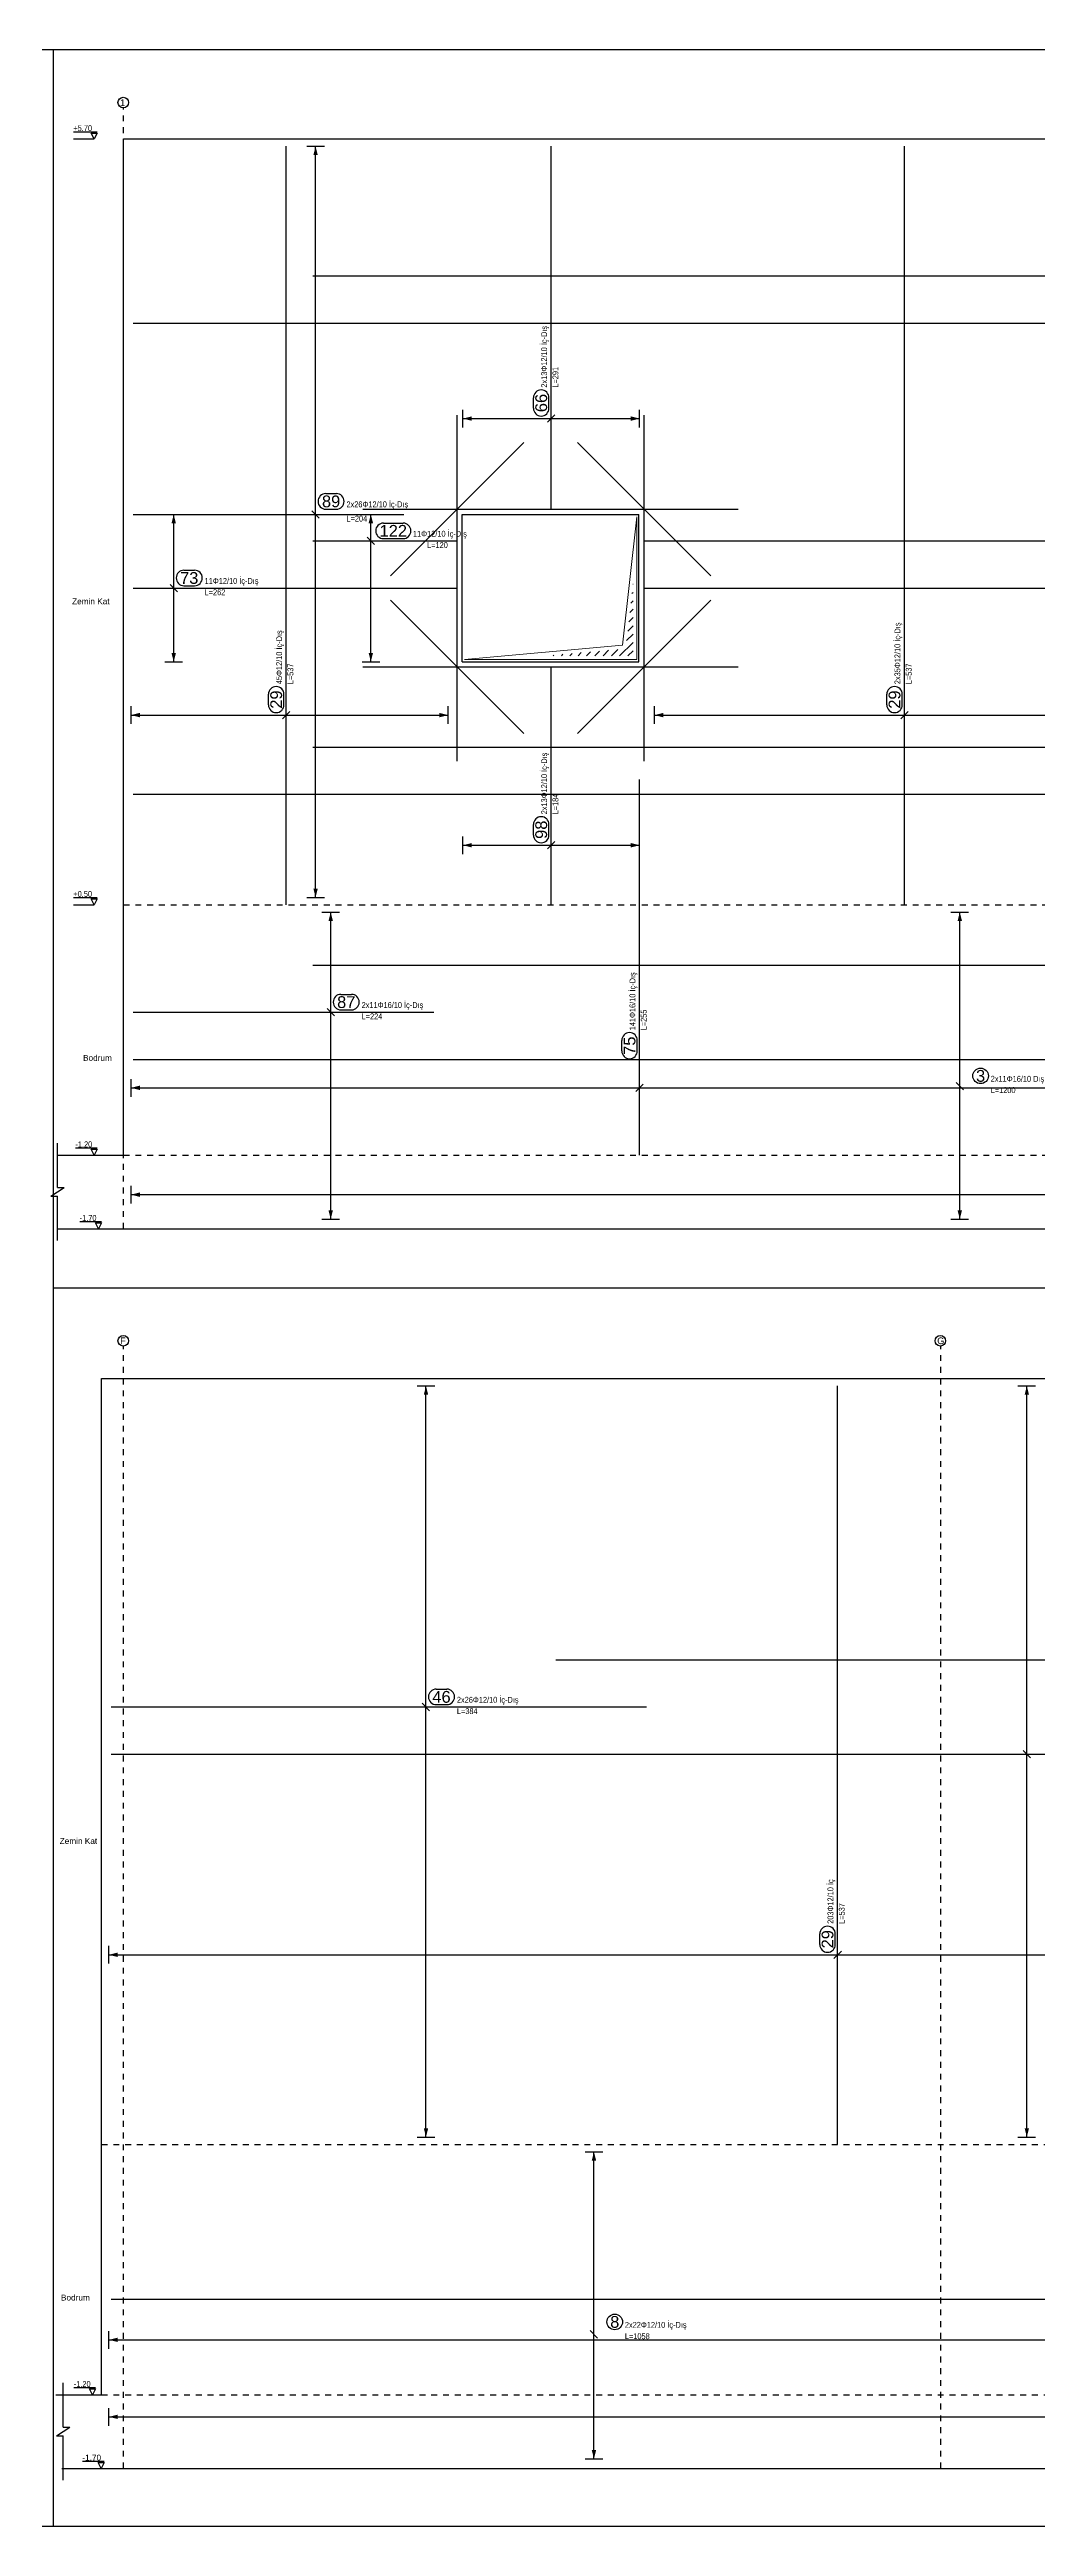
# Model space of a CAD drawing. Header units: metres. Extents: x 419734 to 420376, y 4564732 to 4565123.
# Drawn here: x 420026.49 to 420043.27, y 4564863.89 to 4564905.94 of the extents above; entities that cross this region are included whole.
import ezdxf

# ---------------------------------------------------------------- set-up
doc = ezdxf.new("R2010")
doc.units = ezdxf.units.M
doc.linetypes.add('NASCOSTA', pattern=[0.375, 0.25, -0.125])
doc.linetypes.add('TRATTO-PUNTO', pattern=[1, 0.5, -0.25, 0, -0.25])
for name, color, linetype in [('Standart', 7, 'Continuous'), ('SW_ASSI', 7, 'TRATTO-PUNTO'), ('SW_DIM', 33, 'Continuous'), ('SW_SEZIONI-ARMATURA', 3, 'Continuous'), ('SW_SEZIONI_CARPENTERIA', 4, 'Continuous'), ('SW_TRATT', 7, 'NASCOSTA'), ('SW_TXT_TESTI', 1, 'Continuous')]:
    doc.layers.add(name, color=color, linetype=linetype)
doc.styles.add('arial_1_18', font='arial.ttf', dxfattribs={"height": 0.2})
doc.styles.add('SWS', font='ARIALN.TTF')

msp = doc.modelspace()

# ---------------------------------------------------------------- hatches: boundary and pattern name
at = {"layer": 'SW_DIM', "linetype": 'Continuous', "lineweight": 5}
for points in [[(420031.04366, 4564904.1463), (420030.96866, 4564904.1463), (420031.00616, 4564904.2963)], [(420033.65958, 4564899.63692), (420033.50958, 4564899.67442), (420033.65958, 4564899.71192)], [(420036.50958, 4564899.67442), (420036.35958, 4564899.63692), (420036.35958, 4564899.71192)], [(420028.63484, 4564897.8963), (420028.55984, 4564897.8963), (420028.59734, 4564898.0463)], [(420031.98236, 4564897.8963), (420031.90736, 4564897.8963), (420031.94486, 4564898.0463)], [(420028.59734, 4564895.5463), (420028.55984, 4564895.6963), (420028.63484, 4564895.6963)], [(420031.94486, 4564895.5463), (420031.90736, 4564895.6963), (420031.98236, 4564895.6963)], [(420028.02208, 4564894.60255), (420027.87208, 4564894.64005), (420028.02208, 4564894.67755)], [(420033.25958, 4564894.64005), (420033.10958, 4564894.60255), (420033.10958, 4564894.67755)], [(420036.90958, 4564894.60255), (420036.75958, 4564894.64005), (420036.90958, 4564894.67755)], [(420033.65958, 4564892.39317), (420033.50958, 4564892.43067), (420033.65958, 4564892.46817)], [(420036.50958, 4564892.43067), (420036.35958, 4564892.39317), (420036.35958, 4564892.46817)], [(420031.00616, 4564891.5463), (420030.96866, 4564891.6963), (420031.04366, 4564891.6963)], [(420031.30085, 4564891.1463), (420031.22585, 4564891.1463), (420031.26335, 4564891.2963)], [(420041.98383, 4564891.1463), (420041.90883, 4564891.1463), (420041.94633, 4564891.2963)], [(420028.02208, 4564888.27519), (420027.87208, 4564888.31269), (420028.02208, 4564888.35019)], [(420028.02208, 4564886.46268), (420027.87208, 4564886.50018), (420028.02208, 4564886.53768)], [(420031.26335, 4564886.0838), (420031.22585, 4564886.2338), (420031.30085, 4564886.2338)], [(420041.94633, 4564886.0838), (420041.90883, 4564886.2338), (420041.98383, 4564886.2338)], [(420032.91865, 4564883.1026), (420032.84365, 4564883.1026), (420032.88115, 4564883.2526)], [(420043.12208, 4564883.1026), (420043.04708, 4564883.1026), (420043.08458, 4564883.2526)], [(420027.64708, 4564873.55885), (420027.49708, 4564873.59635), (420027.64708, 4564873.63385)], [(420032.88115, 4564870.5026), (420032.84365, 4564870.6526), (420032.91865, 4564870.6526)], [(420043.08458, 4564870.5026), (420043.04708, 4564870.6526), (420043.12208, 4564870.6526)], [(420035.77155, 4564870.1026), (420035.69655, 4564870.1026), (420035.73405, 4564870.2526)], [(420027.64708, 4564865.7151), (420027.49708, 4564865.7526), (420027.64708, 4564865.7901)], [(420035.73405, 4564865.0401), (420035.69655, 4564865.1901), (420035.77155, 4564865.1901)]]:
    msp.add_hatch(color=256, dxfattribs=at).paths.add_polyline_path(points)
at = {"layer": 'SW_DIM', "linetype": 'Continuous', "lineweight": -3}
msp.add_hatch(color=256, dxfattribs=at).paths.add_polyline_path([(420027.64708, 4564867.02222), (420027.49708, 4564867.05972), (420027.64708, 4564867.09722)])

# ---------------------------------------------------------------- linework, layer by layer
for centre in [(420027.74109, 4564905.03859), (420027.74109, 4564884.01952), (420041.61609, 4564884.01952)]:
    msp.add_circle(centre, 0.09)
at = {"layer": 'Standart', "color": 2}
msp.add_line((419946.10266, 4564905.93855), (420327.35266, 4564905.93855), dxfattribs=at)
for points in [[(420376.27637, 4564863.89188), (419946.10266, 4564863.89188), (419946.10266, 4564905.93855)], [(420026.55266, 4564905.93855), (420026.55266, 4564863.89188)], [(420107.00266, 4564884.91521), (420026.55266, 4564884.91521)]]:
    msp.add_lwpolyline(points, dxfattribs=at)
at = {"layer": 'Standart', "color": 2, "linetype": 'Continuous', "lineweight": 5}
for points in [[(420034.94708, 4564899.61192), (420035.07208, 4564899.73692)], [(420031.06866, 4564897.9838), (420030.94366, 4564898.1088)], [(420036.21708, 4564895.8263), (420036.45958, 4564898.0088)], [(420036.45958, 4564895.5838), (420036.45958, 4564898.0088)], [(420032.00736, 4564897.5338), (420031.88236, 4564897.6588)], [(420028.65984, 4564896.7338), (420028.53484, 4564896.8588)], [(420036.39494, 4564896.86125), (420036.39708, 4564896.86337)], [(420036.34192, 4564896.3838), (420036.39708, 4564896.43897)], [(420036.35958, 4564896.54295), (420036.39708, 4564896.58044)], [(420036.37728, 4564896.7021), (420036.39708, 4564896.7219)], [(420036.30656, 4564896.0655), (420036.39708, 4564896.15604)], [(420036.32422, 4564896.22465), (420036.39708, 4564896.2975)], [(420033.53458, 4564895.5838), (420036.21708, 4564895.8263)], [(420035.03855, 4564895.6463), (420035.0503, 4564895.65807)], [(420035.18, 4564895.6463), (420035.20583, 4564895.67213)], [(420035.32149, 4564895.6463), (420035.36135, 4564895.68619)], [(420035.46294, 4564895.6463), (420035.51688, 4564895.70025)], [(420035.60442, 4564895.6463), (420035.6724, 4564895.71431)], [(420035.74587, 4564895.6463), (420035.82793, 4564895.72837)], [(420035.88736, 4564895.6463), (420035.98345, 4564895.74243)], [(420036.02881, 4564895.6463), (420036.13898, 4564895.75649)], [(420036.17026, 4564895.6463), (420036.39708, 4564895.87311)], [(420036.28886, 4564895.90635), (420036.39708, 4564896.01457)], [(420036.31174, 4564895.6463), (420036.39708, 4564895.73164)], [(420033.53458, 4564895.5838), (420036.45958, 4564895.5838)], [(420030.44708, 4564894.57755), (420030.57208, 4564894.70255)], [(420040.94708, 4564894.57755), (420041.07208, 4564894.70255)], [(420034.94708, 4564892.36817), (420035.07208, 4564892.49317)], [(420031.32585, 4564889.5338), (420031.20085, 4564889.6588)], [(420036.44708, 4564888.25019), (420036.57208, 4564888.37519)], [(420041.88383, 4564888.40645), (420042.00883, 4564888.28145)], [(420032.94365, 4564877.7401), (420032.81865, 4564877.8651)], [(420043.14708, 4564876.9401), (420043.02208, 4564877.0651)], [(420039.80958, 4564873.53385), (420039.93458, 4564873.65885)], [(420035.79655, 4564867.09097), (420035.67155, 4564867.21597)]]:
    msp.add_lwpolyline(points, dxfattribs=at)
at = {"layer": 'SW_ASSI', "ltscale": 0.2}
for points in [[(420027.74708, 4564885.9213), (420027.74708, 4564904.94879)], [(420027.74708, 4564864.8776), (420027.74708, 4564883.92972)], [(420041.62208, 4564864.8776), (420041.62208, 4564883.92972)]]:
    msp.add_lwpolyline(points, dxfattribs=at)
at = {"layer": 'SW_DIM', "linetype": 'Continuous', "lineweight": -3}
for points in [[(420027.29708, 4564904.53797), (420026.89357, 4564904.53797)], [(420027.24708, 4564904.4213), (420027.19708, 4564904.5213)], [(420027.19708, 4564904.5213), (420027.29708, 4564904.5213)], [(420027.29708, 4564904.5213), (420027.24708, 4564904.4213)], [(420026.89357, 4564904.4213), (420027.24708, 4564904.4213)], [(420030.85616, 4564904.2963), (420031.15616, 4564904.2963)], [(420031.00616, 4564891.5463), (420031.00616, 4564904.2963)], [(420033.50958, 4564899.52442), (420033.50958, 4564899.82442)], [(420036.50958, 4564899.52442), (420036.50958, 4564899.82442)], [(420033.50958, 4564899.67442), (420036.50958, 4564899.67442)], [(420028.44734, 4564898.0463), (420028.74734, 4564898.0463)], [(420028.59734, 4564895.5463), (420028.59734, 4564898.0463)], [(420031.79486, 4564898.0463), (420032.09486, 4564898.0463)], [(420031.94486, 4564895.5463), (420031.94486, 4564898.0463)], [(420028.44734, 4564895.5463), (420028.74734, 4564895.5463)], [(420031.79486, 4564895.5463), (420032.09486, 4564895.5463)], [(420027.87208, 4564894.49005), (420027.87208, 4564894.79005)], [(420033.25958, 4564894.49005), (420033.25958, 4564894.79005)], [(420036.75958, 4564894.49005), (420036.75958, 4564894.79005)], [(420027.87208, 4564894.64005), (420033.25958, 4564894.64005)], [(420036.75958, 4564894.64005), (420045.25958, 4564894.64005)], [(420033.50958, 4564892.28067), (420033.50958, 4564892.58067)], [(420033.50958, 4564892.43067), (420036.50958, 4564892.43067)], [(420036.50958, 4564892.28067), (420036.50958, 4564892.58067)], [(420027.29708, 4564891.53797), (420026.89357, 4564891.53797)], [(420026.89357, 4564891.4213), (420027.24708, 4564891.4213)], [(420027.24708, 4564891.4213), (420027.19708, 4564891.5213)], [(420027.19708, 4564891.5213), (420027.29708, 4564891.5213)], [(420027.29708, 4564891.5213), (420027.24708, 4564891.4213)], [(420030.85616, 4564891.5463), (420031.15616, 4564891.5463)], [(420031.11335, 4564891.2963), (420031.41335, 4564891.2963)], [(420031.26335, 4564886.0838), (420031.26335, 4564891.2963)], [(420041.79633, 4564891.2963), (420042.09633, 4564891.2963)], [(420041.94633, 4564886.0838), (420041.94633, 4564891.2963)], [(420027.87208, 4564888.16269), (420027.87208, 4564888.46269)], [(420027.87208, 4564888.31269), (420045.25958, 4564888.31269)], [(420026.62208, 4564886.6213), (420026.62208, 4564887.3713)], [(420027.29708, 4564887.28797), (420026.92867, 4564887.28797)], [(420027.24708, 4564887.1713), (420027.19708, 4564887.2713)], [(420027.19708, 4564887.2713), (420027.29708, 4564887.2713)], [(420027.29708, 4564887.2713), (420027.24708, 4564887.1713)], [(420026.92867, 4564887.1713), (420027.24708, 4564887.1713)], [(420026.50958, 4564886.4713), (420026.73458, 4564886.6213)], [(420026.50958, 4564886.4713), (420026.62208, 4564886.4713)], [(420026.62208, 4564886.6213), (420026.73458, 4564886.6213)], [(420026.62208, 4564885.7213), (420026.62208, 4564886.4713)], [(420027.87208, 4564886.35018), (420027.87208, 4564886.65018)], [(420027.87208, 4564886.50018), (420060.49708, 4564886.50018)], [(420027.36896, 4564886.03797), (420027.00055, 4564886.03797)], [(420027.31896, 4564885.9213), (420027.26896, 4564886.0213)], [(420027.26896, 4564886.0213), (420027.36896, 4564886.0213)], [(420027.36896, 4564886.0213), (420027.31896, 4564885.9213)], [(420031.11335, 4564886.0838), (420031.41335, 4564886.0838)], [(420041.79633, 4564886.0838), (420042.09633, 4564886.0838)], [(420027.00055, 4564885.9213), (420027.31896, 4564885.9213)], [(420032.73115, 4564883.2526), (420033.03115, 4564883.2526)], [(420032.88115, 4564870.5026), (420032.88115, 4564883.2526)], [(420042.93458, 4564883.2526), (420043.23458, 4564883.2526)], [(420043.08458, 4564870.5026), (420043.08458, 4564883.2526)], [(420027.49708, 4564873.44635), (420027.49708, 4564873.74635)], [(420027.49708, 4564873.59635), (420052.49708, 4564873.59635)], [(420032.73115, 4564870.5026), (420033.03115, 4564870.5026)], [(420042.93458, 4564870.5026), (420043.23458, 4564870.5026)], [(420035.58405, 4564870.2526), (420035.88405, 4564870.2526)], [(420035.73405, 4564865.0401), (420035.73405, 4564870.2526)], [(420027.49708, 4564866.90972), (420027.49708, 4564867.20972)], [(420027.49708, 4564867.05972), (420064.62208, 4564867.05972)], [(420026.72145, 4564865.5776), (420026.72145, 4564866.3276)], [(420027.26952, 4564866.24427), (420026.90111, 4564866.24427)], [(420027.21952, 4564866.1276), (420027.16952, 4564866.2276)], [(420027.16952, 4564866.2276), (420027.26952, 4564866.2276)], [(420027.26952, 4564866.2276), (420027.21952, 4564866.1276)], [(420026.59598, 4564866.1276), (420026.87207, 4564866.1276)], [(420027.49708, 4564865.6026), (420027.49708, 4564865.9026)], [(420027.49708, 4564865.7526), (420064.62208, 4564865.7526)], [(420026.60895, 4564865.4276), (420026.83395, 4564865.5776)], [(420026.60895, 4564865.4276), (420026.72145, 4564865.4276)], [(420026.72145, 4564865.5776), (420026.83395, 4564865.5776)], [(420026.72145, 4564864.6776), (420026.72145, 4564865.4276)], [(420027.41438, 4564864.99427), (420027.04597, 4564864.99427)], [(420027.36438, 4564864.8776), (420027.31438, 4564864.9776)], [(420027.31438, 4564864.9776), (420027.41438, 4564864.9776)], [(420027.41438, 4564864.9776), (420027.36438, 4564864.8776)], [(420035.58405, 4564865.0401), (420035.88405, 4564865.0401)], [(420026.69853, 4564864.8776), (420027.01694, 4564864.8776)]]:
    msp.add_lwpolyline(points, dxfattribs=at)
at = {"layer": 'SW_SEZIONI-ARMATURA'}
for points in [[(420030.50958, 4564891.4213), (420030.50958, 4564904.2963)], [(420035.00958, 4564898.1338), (420035.00958, 4564904.2963)], [(420041.00958, 4564891.4213), (420041.00958, 4564904.2963)], [(420030.95958, 4564902.0963), (420060.45958, 4564902.0963)], [(420027.90958, 4564901.2963), (420057.40958, 4564901.2963)], [(420034.70558, 4564899.84877), (420034.70558, 4564900.02753)], [(420034.96958, 4564899.84877), (420034.96958, 4564900.02753)], [(420033.40958, 4564893.8588), (420033.40958, 4564899.7338)], [(420036.58458, 4564893.8588), (420036.58458, 4564899.7338)], [(420032.27821, 4564897.00243), (420034.54095, 4564899.26517)], [(420037.71595, 4564897.00243), (420035.45321, 4564899.26517)], [(420031.1805, 4564898.40029), (420031.35926, 4564898.40029)], [(420031.1805, 4564898.13629), (420031.35926, 4564898.13629)], [(420031.80958, 4564898.1338), (420038.18458, 4564898.1338)], [(420027.90958, 4564898.0463), (420032.50273, 4564898.0463)], [(420032.15927, 4564897.9003), (420032.49341, 4564897.9003)], [(420030.95958, 4564897.5963), (420033.40958, 4564897.5963)], [(420032.15927, 4564897.6363), (420032.49341, 4564897.6363)], [(420036.58458, 4564897.5963), (420051.78458, 4564897.5963)], [(420028.77168, 4564897.1003), (420028.95045, 4564897.1003)], [(420027.90958, 4564896.7963), (420033.40958, 4564896.7963)], [(420028.77168, 4564896.8363), (420028.95045, 4564896.8363)], [(420032.27821, 4564896.59017), (420034.54095, 4564894.32743)], [(420035.45321, 4564894.32743), (420037.71595, 4564896.59017)], [(420036.58458, 4564896.7963), (420051.78458, 4564896.7963)], [(420031.80958, 4564895.4588), (420038.18458, 4564895.4588)], [(420035.00958, 4564891.4213), (420035.00958, 4564895.4588)], [(420030.20558, 4564894.81439), (420030.20558, 4564894.99316)], [(420030.46958, 4564894.81439), (420030.46958, 4564894.99316)], [(420040.70558, 4564894.81439), (420040.70558, 4564894.99316)], [(420040.96958, 4564894.81439), (420040.96958, 4564894.99316)], [(420030.95958, 4564894.0963), (420060.45958, 4564894.0963)], [(420036.50958, 4564887.1713), (420036.50958, 4564893.5463)], [(420027.90958, 4564893.2963), (420057.40958, 4564893.2963)], [(420034.70558, 4564892.60502), (420034.70558, 4564892.78378)], [(420034.96958, 4564892.60502), (420034.96958, 4564892.78378)], [(420030.95958, 4564890.3963), (420060.45958, 4564890.3963)], [(420031.43769, 4564889.9003), (420031.61645, 4564889.9003)], [(420027.90958, 4564889.5963), (420033.01711, 4564889.5963)], [(420031.43769, 4564889.6363), (420031.61645, 4564889.6363)], [(420036.20558, 4564888.93939), (420036.20558, 4564889.11816)], [(420036.46958, 4564888.93939), (420036.46958, 4564889.11816)], [(420027.90958, 4564888.7963), (420057.40958, 4564888.7963)], [(420039.87208, 4564870.3776), (420039.87208, 4564883.2526)], [(420035.08458, 4564878.6026), (420064.58459, 4564878.6026)], [(420033.0555, 4564878.1066), (420033.23426, 4564878.1066)], [(420027.53458, 4564877.8026), (420036.62773, 4564877.8026)], [(420033.0555, 4564877.8426), (420033.23426, 4564877.8426)], [(420027.53458, 4564877.0026), (420057.03458, 4564877.0026)], [(420039.56808, 4564873.77069), (420039.56808, 4564873.94946)], [(420039.83208, 4564873.77069), (420039.83208, 4564873.94946)], [(420027.53458, 4564867.7526), (420053.48116, 4564867.7526)]]:
    msp.add_lwpolyline(points, dxfattribs=at)
for centre in [(420042.29933, 4564888.51595), (420036.08705, 4564867.3641)]:
    msp.add_circle(centre, 0.132, dxfattribs=at)
for centre, start, end in [((420034.83758, 4564900.02753), 0, 180), ((420034.83758, 4564899.84877), 180, 0), ((420031.1805, 4564898.26829), 90, 270), ((420031.35926, 4564898.26829), 270, 90), ((420032.15927, 4564897.7683), 90, 270), ((420032.49341, 4564897.7683), 270, 90), ((420028.77168, 4564896.9683), 90, 270), ((420028.95045, 4564896.9683), 270, 90), ((420030.33758, 4564894.99316), 0, 180), ((420030.33758, 4564894.81439), 180, 0), ((420040.83758, 4564894.99316), 0, 180), ((420040.83758, 4564894.81439), 180, 0), ((420034.83758, 4564892.78378), 0, 180), ((420034.83758, 4564892.60502), 180, 0), ((420031.43769, 4564889.7683), 90, 270), ((420031.61645, 4564889.7683), 270, 90), ((420036.33758, 4564889.11816), 0, 180), ((420036.33758, 4564888.93939), 180, 0), ((420033.0555, 4564877.9746), 90, 270), ((420033.23426, 4564877.9746), 270, 90), ((420039.70008, 4564873.94946), 0, 180), ((420039.70008, 4564873.77069), 180, 0)]:
    msp.add_arc(centre, 0.132, start, end, dxfattribs=at)
at = {"layer": 'SW_SEZIONI_CARPENTERIA'}
for points in [[(420027.74708, 4564887.1713), (420027.74708, 4564904.4213)], [(420027.74708, 4564904.4213), (420060.62209, 4564904.4213)], [(420033.49708, 4564895.5463), (420033.49708, 4564898.0463)], [(420033.49708, 4564898.0463), (420036.49708, 4564898.0463)], [(420036.49708, 4564895.5463), (420036.49708, 4564898.0463)], [(420033.49708, 4564895.5463), (420036.49708, 4564895.5463)], [(420026.62207, 4564887.1713), (420027.74708, 4564887.1713)], [(420026.62207, 4564885.9213), (420062.37209, 4564885.9213)], [(420027.37207, 4564866.1276), (420027.37207, 4564883.3776)], [(420027.37207, 4564883.3776), (420052.62209, 4564883.3776)], [(420026.72145, 4564866.1276), (420027.37207, 4564866.1276)], [(420026.72145, 4564864.8776), (420065.99352, 4564864.8776)]]:
    msp.add_lwpolyline(points, dxfattribs=at)
at = {"layer": 'SW_TRATT', "ltscale": 0.2}
for points in [[(420027.74708, 4564891.4213), (420060.62209, 4564891.4213)], [(420027.74708, 4564887.1713), (420060.62209, 4564887.1713)], [(420027.37207, 4564870.3776), (420052.62209, 4564870.3776)], [(420027.37207, 4564866.1276), (420064.74709, 4564866.1276)]]:
    msp.add_lwpolyline(points, dxfattribs=at)

# ---------------------------------------------------------------- texts
at = {"layer": 'Standart', "color": 3, "linetype": 'Continuous', "lineweight": 5, "style": 'arial_1_18'}
for s, p in [('66', (420034.93758, 4564899.78277)), ('29', (420030.43758, 4564894.74839)), ('29', (420040.93758, 4564894.74839)), ('98', (420034.93758, 4564892.53902)), ('75', (420036.43758, 4564888.87339)), ('29', (420039.80008, 4564873.70469))]:
    msp.add_text(s, height=0.2, rotation=90, dxfattribs=at).set_placement(p)
for s, p in [('89', (420031.1145, 4564898.16829)), ('122', (420032.09327, 4564897.6683)), ('73', (420028.70568, 4564896.8683)), ('87', (420031.37169, 4564889.6683)), ('3', (420042.22164, 4564888.41595)), ('46', (420032.9895, 4564877.8746)), ('8', (420036.00936, 4564867.2641))]:
    msp.add_text(s, height=0.2, dxfattribs=at).set_placement(p)
at = {"layer": 'Standart', "color": 1, "linetype": 'Continuous', "lineweight": -3, "style": 'arial_1_18'}
for s, p in [('Zemin Kat ', (420026.87157, 4564896.5213)), ('Bodrum', (420027.058, 4564888.7713)), ('Zemin Kat ', (420026.66078, 4564875.4776)), ('Bodrum', (420026.683, 4564867.7276))]:
    msp.add_text(s, height=0.1, dxfattribs=at).set_placement(p)
at = {"layer": 'Standart', "color": 2, "linetype": 'Continuous', "lineweight": -3, "style": 'arial_1_18'}
msp.add_text('-1.70', height=0.1, dxfattribs=at).set_placement((420027.04597, 4564865.01094))
at = {"layer": 'SW_TXT_TESTI', "style": 'arial_1_18'}
for s, p in [('1', (420027.68692, 4564904.98174)), ('F', (420027.68692, 4564883.96267)), ('G', (420041.56192, 4564883.96267))]:
    msp.add_text(s, height=0.1125, dxfattribs=at).set_placement(p)
at = {"layer": 'SW_TXT_TESTI', "linetype": 'Continuous', "lineweight": -3, "style": 'SWS'}
for s, p in [('+5.70', (420026.89357, 4564904.55463)), ('+0.50', (420026.89357, 4564891.55463)), ('-1.20', (420026.92867, 4564887.30463)), ('-1.70', (420027.00055, 4564886.05463)), ('-1.20', (420026.90111, 4564866.26094))]:
    msp.add_text(s, height=0.1, dxfattribs=at).set_placement(p)
at = {"layer": 'SW_TXT_TESTI', "linetype": 'Continuous', "lineweight": 5, "style": 'SWS'}
for s, p in [('2x13Φ12/10 İç-Dış', (420034.93758, 4564900.19942)), ('L=291', (420035.12958, 4564900.19942)), ('2x35Φ12/10 İç-Dış', (420040.93758, 4564895.16505)), ('45Φ12/10 İç-Dış', (420030.43758, 4564895.16505)), ('L=537', (420030.62958, 4564895.16505)), ('L=537', (420041.12958, 4564895.16505)), ('2x13Φ12/10 İç-Dış', (420034.93758, 4564892.95567)), ('L=184', (420035.12958, 4564892.95567)), ('141Φ16/10 İç-Dış', (420036.43758, 4564889.29005)), ('L=255', (420036.62958, 4564889.29005)), ('203Φ12/10 İç', (420039.80008, 4564874.12135)), ('L=537', (420039.99208, 4564874.12135))]:
    msp.add_text(s, height=0.1, rotation=90, dxfattribs=at).set_placement(p)
for s, p in [('2x26Φ12/10 İç-Dış', (420031.53116, 4564898.16829)), ('L=204', (420031.53116, 4564897.9263)), ('11Φ12/10 İç-Dış', (420032.65999, 4564897.6683)), ('L=120', (420032.90053, 4564897.4763)), ('11Φ12/10 İç-Dış', (420029.12234, 4564896.8683)), ('L=262', (420029.12234, 4564896.6763)), ('2x11Φ16/10 İç-Dış', (420031.78835, 4564889.6683)), ('L=224', (420031.78835, 4564889.4763)), ('2x11Φ16/10 Dış', (420042.47133, 4564888.41595)), ('L=1200', (420042.47133, 4564888.22395)), ('2x26Φ12/10 İç-Dış', (420033.40615, 4564877.8746)), ('L=384', (420033.40615, 4564877.6826)), ('2x22Φ12/10 İç-Dış', (420036.25905, 4564867.2641)), ('L=1058', (420036.25905, 4564867.0721))]:
    msp.add_text(s, height=0.1, dxfattribs=at).set_placement(p)

doc.saveas('drawing.dxf')
